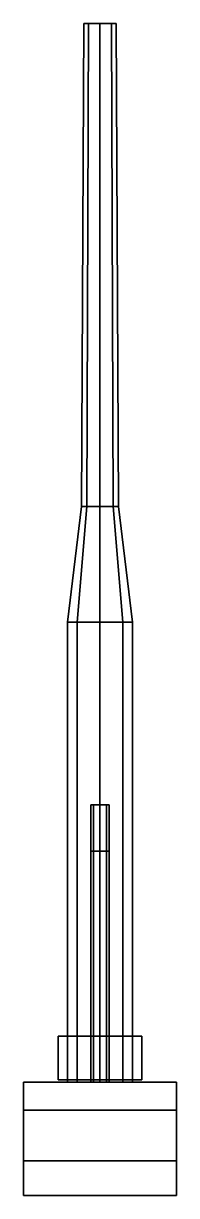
# Model space of a CAD drawing. Extents: x -0.33 to 0.33, y -1.05 to 4.02.
import ezdxf

# ---------------------------------------------------------------- set-up
doc = ezdxf.new("R2010")
doc.units = 0
doc.layers.add('GUN', color=1, linetype='CONTINUOUS')

msp = doc.modelspace()

# ---------------------------------------------------------------- linework, layer by layer
at = {"layer": 'GUN'}
for points in [[(-0.08, 1.93, -0.07), (-0.0566, 1.93, -0.0134), (-0.0495, 4.02, -0.0205), (-0.07, 4.02, -0.07)], [(-0.0566, 1.93, -0.1266), (-0.08, 1.93, -0.07), (-0.07, 4.02, -0.07), (-0.0495, 4.02, -0.1195)], [(-0.0495, 4.02, -0.0205), (0.07, 4.02, -0.07), (0.0495, 4.02, -0.1195), (-0.07, 4.02, -0.07)], [(-0.07, 4.02, -0.07), (0.0495, 4.02, -0.1195), (0, 4.02, -0.14), (-0.0495, 4.02, -0.1195)], [(-0.0566, 1.93, -0.0134), (0, 1.93, 0.01), (0, 4.02), (-0.0495, 4.02, -0.0205)], [(0, 1.93, -0.15), (-0.0566, 1.93, -0.1266), (-0.0495, 4.02, -0.1195), (0, 4.02, -0.14)], [(0, 4.02), (0.0495, 4.02, -0.0205), (0.07, 4.02, -0.07), (-0.0495, 4.02, -0.0205)], [(0, 1.93, 0.01), (0.0566, 1.93, -0.0134), (0.0495, 4.02, -0.0205), (0, 4.02)], [(0.0566, 1.93, -0.1266), (0, 1.93, -0.15), (0, 4.02, -0.14), (0.0495, 4.02, -0.1195)], [(0.0566, 1.93, -0.0134), (0.08, 1.93, -0.07), (0.07, 4.02, -0.07), (0.0495, 4.02, -0.0205)], [(0.08, 1.93, -0.07), (0.0566, 1.93, -0.1266), (0.0495, 4.02, -0.1195), (0.07, 4.02, -0.07)], [(-0.14, 1.43, -0.07), (-0.099, 1.43, 0.029), (-0.0566, 1.93, -0.0134), (-0.08, 1.93, -0.07)], [(-0.099, 1.43, -0.169), (-0.14, 1.43, -0.07), (-0.08, 1.93, -0.07), (-0.0566, 1.93, -0.1266)], [(-0.099, 1.43, 0.029), (0, 1.43, 0.07), (0, 1.93, 0.01), (-0.0566, 1.93, -0.0134)], [(0, 1.43, -0.21), (-0.099, 1.43, -0.169), (-0.0566, 1.93, -0.1266), (0, 1.93, -0.15)], [(0, 1.43, 0.07), (0.099, 1.43, 0.029), (0.0566, 1.93, -0.0134), (0, 1.93, 0.01)], [(0.099, 1.43, -0.169), (0, 1.43, -0.21), (0, 1.93, -0.15), (0.0566, 1.93, -0.1266)], [(0.099, 1.43, 0.029), (0.14, 1.43, -0.07), (0.08, 1.93, -0.07), (0.0566, 1.93, -0.0134)], [(0.14, 1.43, -0.07), (0.099, 1.43, -0.169), (0.0566, 1.93, -0.1266), (0.08, 1.93, -0.07)], [(-0.14, -0.56, -0.07), (-0.099, -0.56, 0.029), (-0.099, 1.43, 0.029), (-0.14, 1.43, -0.07)], [(-0.099, -0.56, -0.169), (-0.14, -0.56, -0.07), (-0.14, 1.43, -0.07), (-0.099, 1.43, -0.169)], [(-0.099, -0.56, 0.029), (0, -0.56, 0.07), (0, 1.43, 0.07), (-0.099, 1.43, 0.029)], [(0, -0.56, -0.21), (-0.099, -0.56, -0.169), (-0.099, 1.43, -0.169), (0, 1.43, -0.21)], [(0, -0.56, 0.07), (0.099, -0.56, 0.029), (0.099, 1.43, 0.029), (0, 1.43, 0.07)], [(0.099, -0.56, -0.169), (0, -0.56, -0.21), (0, 1.43, -0.21), (0.099, 1.43, -0.169)], [(0.099, -0.56, 0.029), (0.14, -0.56, -0.07), (0.14, 1.43, -0.07), (0.099, 1.43, 0.029)], [(0.14, -0.56, -0.07), (0.099, -0.56, -0.169), (0.099, 1.43, -0.169), (0.14, 1.43, -0.07)], [(-0.04, -0.36, -0.35), (-0.0283, -0.36, -0.3217), (-0.0283, 0.64, -0.3217), (-0.04, 0.64, -0.35)], [(-0.0283, -0.36, -0.3783), (-0.04, -0.36, -0.35), (-0.04, 0.64, -0.35), (-0.0283, 0.64, -0.3783)], [(-0.0283, -0.36, -0.3217), (0, -0.36, -0.31), (0, 0.64, -0.31), (-0.0283, 0.64, -0.3217)], [(0, -0.36, -0.39), (-0.0283, -0.36, -0.3783), (-0.0283, 0.64, -0.3783), (0, 0.64, -0.39)], [(0, -0.36, -0.31), (0.0283, -0.36, -0.3217), (0.0283, 0.64, -0.3217), (0, 0.64, -0.31)], [(0.0283, -0.36, -0.3783), (0, -0.36, -0.39), (0, 0.64, -0.39), (0.0283, 0.64, -0.3783)], [(0.0283, -0.36, -0.3217), (0.04, -0.36, -0.35), (0.04, 0.64, -0.35), (0.0283, 0.64, -0.3217)], [(0.04, -0.36, -0.35), (0.0283, -0.36, -0.3783), (0.0283, 0.64, -0.3783), (0.04, 0.64, -0.35)], [(-0.04, -0.56, 0.19), (-0.0283, -0.56, 0.2183), (-0.0283, 0.44, 0.2183), (-0.04, 0.44, 0.19)], [(-0.0283, -0.56, 0.1617), (-0.04, -0.56, 0.19), (-0.04, 0.44, 0.19), (-0.0283, 0.44, 0.1617)], [(-0.0283, -0.56, 0.2183), (0, -0.56, 0.23), (0, 0.44, 0.23), (-0.0283, 0.44, 0.2183)], [(0, -0.56, 0.15), (-0.0283, -0.56, 0.1617), (-0.0283, 0.44, 0.1617), (0, 0.44, 0.15)], [(0, -0.56, 0.23), (0.0283, -0.56, 0.2183), (0.0283, 0.44, 0.2183), (0, 0.44, 0.23)], [(0.0283, -0.56, 0.1617), (0, -0.56, 0.15), (0, 0.44, 0.15), (0.0283, 0.44, 0.1617)], [(0.0283, -0.56, 0.2183), (0.04, -0.56, 0.19), (0.04, 0.44, 0.19), (0.0283, 0.44, 0.2183)], [(0.04, -0.56, 0.19), (0.0283, -0.56, 0.1617), (0.0283, 0.44, 0.1617), (0.04, 0.44, 0.19)], [(-0.18, -0.36, -0.27), (-0.18, -0.36, -0.47), (-0.18, -0.55, -0.47), (-0.18, -0.55, -0.27)], [(0.18, -0.36, -0.27), (0.18, -0.36, -0.47), (-0.18, -0.36, -0.47), (-0.18, -0.36, -0.27)], [(-0.18, -0.55, -0.47), (-0.18, -0.36, -0.47), (0.18, -0.36, -0.47), (0.18, -0.55, -0.47)], [(0.18, -0.55, -0.27), (0.18, -0.36, -0.27), (-0.18, -0.36, -0.27), (-0.18, -0.55, -0.27)], [(0.18, -0.55, -0.47), (0.18, -0.36, -0.47), (0.18, -0.36, -0.27), (0.18, -0.55, -0.27)], [(-0.18, -0.55, -0.27), (-0.18, -0.55, -0.47), (0.18, -0.55, -0.47), (0.18, -0.55, -0.27)], [(-0.33, -0.56, 0.41), (-0.33, -0.56, -0.27), (-0.33, -1.05, -0.27), (-0.33, -1.05, 0.41)], [(0.33, -0.56, 0.41), (0.33, -0.56, -0.27), (-0.33, -0.56, -0.27), (-0.33, -0.56, 0.41)], [(0.33, -1.05, 0.41), (0.33, -0.56, 0.41), (-0.33, -0.56, 0.41), (-0.33, -1.05, 0.41)], [(-0.33, -0.56, -0.27), (-0.33, -0.68, -0.45), (-0.33, -0.9, -0.45), (-0.33, -1.05, -0.27)], [(0.33, -0.56, -0.27), (0.33, -0.68, -0.45), (-0.33, -0.68, -0.45), (-0.33, -0.56, -0.27)], [(0.33, -1.05, -0.27), (0.33, -0.56, -0.27), (0.33, -0.56, 0.41), (0.33, -1.05, 0.41)], [(0.33, -0.9, -0.45), (0.33, -0.68, -0.45), (0.33, -0.56, -0.27), (0.33, -1.05, -0.27)], [(-0.33, -0.9, -0.45), (-0.33, -0.68, -0.45), (0.33, -0.68, -0.45), (0.33, -0.9, -0.45)], [(-0.33, -1.05, -0.27), (-0.33, -0.9, -0.45), (0.33, -0.9, -0.45), (0.33, -1.05, -0.27)], [(-0.33, -1.05, 0.41), (-0.33, -1.05, -0.27), (0.33, -1.05, -0.27), (0.33, -1.05, 0.41)]]:
    msp.add_3dface(points, dxfattribs=at)

doc.saveas('drawing.dxf')
